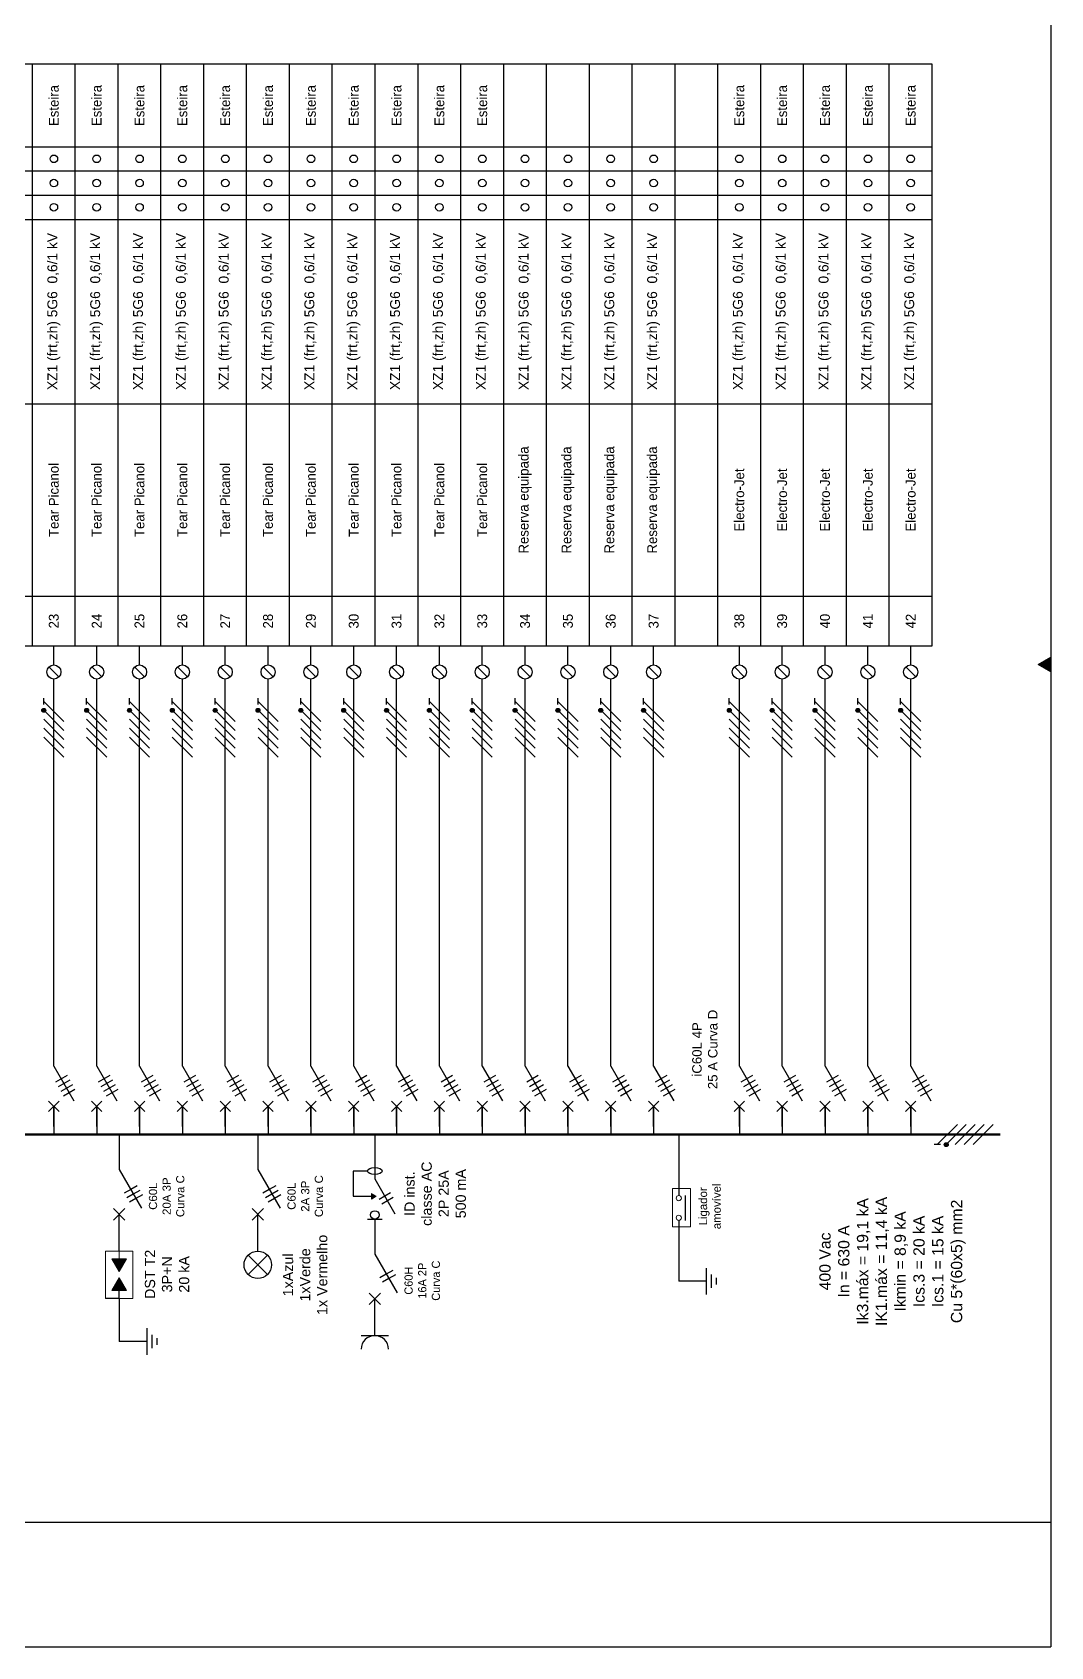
# Model space of a CAD drawing. Header units: millimetres. Extents: x -32 to 1412, y -324 to 2887.
# Drawn here: x 1076.3 to 1148.5, y 2660.7 to 2775.2 of the extents above; entities that cross this region are included whole.
import ezdxf

# ---------------------------------------------------------------- set-up
doc = ezdxf.new("R2010")
doc.units = ezdxf.units.MM
doc.header["$LTSCALE"] = 0.5
doc.linetypes.add('DASHDOT', pattern=[25.4, 12.7, -6.35, 0, -6.35])
doc.layers.get('0').update_dxf_attribs({"linetype": 'CONTINUOUS'})
for name, color, linetype in [('aparelhagem', 3, 'CONTINUOUS'), ('ESQUADRIA', 7, 'CONTINUOUS'), ('Iluminacao Seguranca', 3, 'CONTINUOUS'), ('LEGENDA', 1, 'CONTINUOUS'), ('TEXTO', 7, 'ByBlock')]:
    doc.layers.add(name, color=color, linetype=linetype)
doc.layers.add('barramentos', color=1, linetype='CONTINUOUS', lineweight=50)
doc.layers.add('ESQUEMA', color=3, linetype='CONTINUOUS', lineweight=0)

msp = doc.modelspace()

# ---------------------------------------------------------------- hatches: boundary and pattern name
msp.add_hatch(color=7).paths.add_polyline_path([(1147.623, 2730.367), (1148.511, 2730.88), (1148.511, 2729.854)])
at = {"layer": 'aparelhagem'}
h = msp.add_hatch(color=256, dxfattribs=at)
edge = h.paths.add_edge_path()
edge.add_arc((1077.094, 2727.121), 0.138, 90, 450)
h = msp.add_hatch(color=256, dxfattribs=at)
edge = h.paths.add_edge_path()
edge.add_arc((1080.133, 2727.121), 0.138, 90, 450)
h = msp.add_hatch(color=256, dxfattribs=at)
edge = h.paths.add_edge_path()
edge.add_arc((1083.171, 2727.121), 0.138, 90, 450)
h = msp.add_hatch(color=256, dxfattribs=at)
edge = h.paths.add_edge_path()
edge.add_arc((1086.21, 2727.121), 0.138, 90, 450)
h = msp.add_hatch(color=256, dxfattribs=at)
edge = h.paths.add_edge_path()
edge.add_arc((1089.249, 2727.121), 0.138, 90, 450)
h = msp.add_hatch(color=256, dxfattribs=at)
edge = h.paths.add_edge_path()
edge.add_arc((1092.288, 2727.121), 0.138, 90, 450)
h = msp.add_hatch(color=256, dxfattribs=at)
edge = h.paths.add_edge_path()
edge.add_arc((1095.326, 2727.121), 0.138, 90, 450)
h = msp.add_hatch(color=256, dxfattribs=at)
edge = h.paths.add_edge_path()
edge.add_arc((1098.365, 2727.121), 0.138, 90, 450)
h = msp.add_hatch(color=256, dxfattribs=at)
edge = h.paths.add_edge_path()
edge.add_arc((1101.404, 2727.121), 0.138, 90, 450)
h = msp.add_hatch(color=256, dxfattribs=at)
edge = h.paths.add_edge_path()
edge.add_arc((1104.442, 2727.121), 0.138, 90, 450)
h = msp.add_hatch(color=256, dxfattribs=at)
edge = h.paths.add_edge_path()
edge.add_arc((1107.481, 2727.121), 0.138, 90, 450)
h = msp.add_hatch(color=256, dxfattribs=at)
edge = h.paths.add_edge_path()
edge.add_arc((1110.52, 2727.121), 0.138, 90, 450)
h = msp.add_hatch(color=256, dxfattribs=at)
edge = h.paths.add_edge_path()
edge.add_arc((1113.559, 2727.121), 0.138, 90, 450)
h = msp.add_hatch(color=256, dxfattribs=at)
edge = h.paths.add_edge_path()
edge.add_arc((1116.597, 2727.121), 0.138, 90, 450)
h = msp.add_hatch(color=256, dxfattribs=at)
edge = h.paths.add_edge_path()
edge.add_arc((1119.636, 2727.121), 0.138, 90, 450)
h = msp.add_hatch(color=256, dxfattribs=at)
edge = h.paths.add_edge_path()
edge.add_arc((1125.713, 2727.121), 0.138, 90, 450)
h = msp.add_hatch(color=256, dxfattribs=at)
edge = h.paths.add_edge_path()
edge.add_arc((1128.752, 2727.121), 0.138, 90, 450)
h = msp.add_hatch(color=256, dxfattribs=at)
edge = h.paths.add_edge_path()
edge.add_arc((1131.791, 2727.121), 0.138, 90, 450)
h = msp.add_hatch(color=256, dxfattribs=at)
edge = h.paths.add_edge_path()
edge.add_arc((1134.829, 2727.121), 0.138, 90, 450)
h = msp.add_hatch(color=256, dxfattribs=at)
edge = h.paths.add_edge_path()
edge.add_arc((1137.868, 2727.121), 0.138, 90, 450)
h = msp.add_hatch(color=256, dxfattribs=at)
edge = h.paths.add_edge_path()
edge.add_arc((1141.101, 2696.324), 0.138, 90, 450)
at = {"layer": 'ESQUEMA'}
for points in [[(1100.327, 2692.457), (1100.679, 2692.661), (1100.327, 2692.864)], [(1082.442, 2687.327), (1081.925, 2688.223), (1082.96, 2688.223)], [(1082.442, 2686.868), (1081.925, 2685.972), (1082.96, 2685.972)]]:
    msp.add_hatch(color=256, dxfattribs=at).paths.add_polyline_path(points)

# ---------------------------------------------------------------- linework, layer by layer
at = {"color": 7}
msp.add_lwpolyline([(1147.623, 2730.367), (1148.511, 2730.88), (1148.511, 2729.854)], close=True, dxfattribs=at)
at = {"layer": 'aparelhagem'}
for p, q in [((1077.807, 2730.338), (1077.807, 2731.686)), ((1080.845, 2730.338), (1080.845, 2731.686)), ((1083.884, 2730.338), (1083.884, 2731.686)), ((1086.923, 2730.338), (1086.923, 2731.686)), ((1089.961, 2730.338), (1089.961, 2731.686)), ((1093, 2730.338), (1093, 2731.686)), ((1096.039, 2730.338), (1096.039, 2731.686)), ((1099.078, 2730.338), (1099.078, 2731.686)), ((1102.116, 2730.338), (1102.116, 2731.686)), ((1105.155, 2730.338), (1105.155, 2731.686)), ((1108.194, 2730.338), (1108.194, 2731.686)), ((1111.232, 2730.338), (1111.232, 2731.686)), ((1114.271, 2730.338), (1114.271, 2731.686)), ((1117.31, 2730.338), (1117.31, 2731.686)), ((1120.348, 2730.338), (1120.348, 2731.686)), ((1126.426, 2730.338), (1126.426, 2731.686)), ((1129.465, 2730.338), (1129.465, 2731.686)), ((1132.503, 2730.338), (1132.503, 2731.686)), ((1135.542, 2730.338), (1135.542, 2731.686)), ((1138.581, 2730.338), (1138.581, 2731.686)), ((1077.453, 2730.192), (1078.16, 2729.484)), ((1077.807, 2701.893), (1077.807, 2729.338)), ((1080.492, 2730.192), (1081.199, 2729.484)), ((1080.845, 2701.893), (1080.845, 2729.338)), ((1083.53, 2730.192), (1084.238, 2729.484)), ((1083.884, 2701.893), (1083.884, 2729.338)), ((1086.569, 2730.192), (1087.276, 2729.484)), ((1086.923, 2701.893), (1086.923, 2729.338)), ((1089.608, 2730.192), (1090.315, 2729.484)), ((1089.961, 2701.893), (1089.961, 2729.338)), ((1092.646, 2730.192), (1093.354, 2729.484)), ((1093, 2701.893), (1093, 2729.338)), ((1095.685, 2730.192), (1096.393, 2729.484)), ((1096.039, 2701.893), (1096.039, 2729.338)), ((1098.724, 2730.192), (1099.431, 2729.484)), ((1099.078, 2701.893), (1099.078, 2729.338)), ((1101.762, 2730.192), (1102.47, 2729.484)), ((1102.116, 2701.893), (1102.116, 2729.338)), ((1104.801, 2730.192), (1105.509, 2729.484)), ((1105.155, 2701.893), (1105.155, 2729.338)), ((1107.84, 2730.192), (1108.547, 2729.484)), ((1108.194, 2701.893), (1108.194, 2729.338)), ((1110.879, 2730.192), (1111.586, 2729.484)), ((1111.232, 2701.893), (1111.232, 2729.338)), ((1113.917, 2730.192), (1114.625, 2729.484)), ((1114.271, 2701.893), (1114.271, 2729.338)), ((1116.956, 2730.192), (1117.664, 2729.484)), ((1117.31, 2701.893), (1117.31, 2729.338)), ((1119.995, 2730.192), (1120.702, 2729.484)), ((1120.348, 2701.893), (1120.348, 2729.338)), ((1126.072, 2730.192), (1126.78, 2729.484)), ((1126.426, 2701.893), (1126.426, 2729.338)), ((1129.111, 2730.192), (1129.818, 2729.484)), ((1129.465, 2701.893), (1129.465, 2729.338)), ((1132.15, 2730.192), (1132.857, 2729.484)), ((1132.503, 2701.893), (1132.503, 2729.338)), ((1135.188, 2730.192), (1135.896, 2729.484)), ((1135.542, 2701.893), (1135.542, 2729.338)), ((1138.227, 2730.192), (1138.935, 2729.484)), ((1138.581, 2701.893), (1138.581, 2729.338)), ((1077.094, 2727.755), (1078.519, 2726.33)), ((1077.094, 2727.121), (1078.519, 2725.696)), ((1080.133, 2727.755), (1081.558, 2726.33)), ((1080.133, 2727.121), (1081.558, 2725.696)), ((1083.171, 2727.755), (1084.597, 2726.33)), ((1083.171, 2727.121), (1084.597, 2725.696)), ((1086.21, 2727.755), (1087.635, 2726.33)), ((1086.21, 2727.121), (1087.635, 2725.696)), ((1089.249, 2727.755), (1090.674, 2726.33)), ((1089.249, 2727.121), (1090.674, 2725.696)), ((1092.288, 2727.755), (1093.713, 2726.33)), ((1092.288, 2727.121), (1093.713, 2725.696)), ((1095.326, 2727.755), (1096.751, 2726.33)), ((1095.326, 2727.121), (1096.751, 2725.696)), ((1098.365, 2727.755), (1099.79, 2726.33)), ((1098.365, 2727.121), (1099.79, 2725.696)), ((1101.404, 2727.755), (1102.829, 2726.33)), ((1101.404, 2727.121), (1102.829, 2725.696)), ((1104.442, 2727.755), (1105.868, 2726.33)), ((1104.442, 2727.121), (1105.868, 2725.696)), ((1107.481, 2727.755), (1108.906, 2726.33)), ((1107.481, 2727.121), (1108.906, 2725.696)), ((1110.52, 2727.755), (1111.945, 2726.33)), ((1110.52, 2727.121), (1111.945, 2725.696)), ((1113.559, 2727.755), (1114.984, 2726.33)), ((1113.559, 2727.121), (1114.984, 2725.696)), ((1116.597, 2727.755), (1118.022, 2726.33)), ((1116.597, 2727.121), (1118.022, 2725.696)), ((1119.636, 2727.755), (1121.061, 2726.33)), ((1119.636, 2727.121), (1121.061, 2725.696)), ((1125.713, 2727.755), (1127.138, 2726.33)), ((1125.713, 2727.121), (1127.138, 2725.696)), ((1128.752, 2727.755), (1130.177, 2726.33)), ((1128.752, 2727.121), (1130.177, 2725.696)), ((1131.791, 2727.755), (1133.216, 2726.33)), ((1131.791, 2727.121), (1133.216, 2725.696)), ((1134.829, 2727.755), (1136.255, 2726.33)), ((1134.829, 2727.121), (1136.255, 2725.696)), ((1137.868, 2727.755), (1139.293, 2726.33)), ((1137.868, 2727.121), (1139.293, 2725.696)), ((1077.094, 2726.487), (1078.519, 2725.062)), ((1077.094, 2725.854), (1078.519, 2724.429)), ((1080.133, 2726.487), (1081.558, 2725.062)), ((1080.133, 2725.854), (1081.558, 2724.429)), ((1083.171, 2726.487), (1084.597, 2725.062)), ((1083.171, 2725.854), (1084.597, 2724.429)), ((1086.21, 2726.487), (1087.635, 2725.062)), ((1086.21, 2725.854), (1087.635, 2724.429)), ((1089.249, 2726.487), (1090.674, 2725.062)), ((1089.249, 2725.854), (1090.674, 2724.429)), ((1092.288, 2726.487), (1093.713, 2725.062)), ((1092.288, 2725.854), (1093.713, 2724.429)), ((1095.326, 2726.487), (1096.751, 2725.062)), ((1095.326, 2725.854), (1096.751, 2724.429)), ((1098.365, 2726.487), (1099.79, 2725.062)), ((1098.365, 2725.854), (1099.79, 2724.429)), ((1101.404, 2726.487), (1102.829, 2725.062)), ((1101.404, 2725.854), (1102.829, 2724.429)), ((1104.442, 2726.487), (1105.868, 2725.062)), ((1104.442, 2725.854), (1105.868, 2724.429)), ((1107.481, 2726.487), (1108.906, 2725.062)), ((1107.481, 2725.854), (1108.906, 2724.429)), ((1110.52, 2726.487), (1111.945, 2725.062)), ((1110.52, 2725.854), (1111.945, 2724.429)), ((1113.559, 2726.487), (1114.984, 2725.062)), ((1113.559, 2725.854), (1114.984, 2724.429)), ((1116.597, 2726.487), (1118.022, 2725.062)), ((1116.597, 2725.854), (1118.022, 2724.429)), ((1119.636, 2726.487), (1121.061, 2725.062)), ((1119.636, 2725.854), (1121.061, 2724.429)), ((1125.713, 2726.487), (1127.138, 2725.062)), ((1125.713, 2725.854), (1127.138, 2724.429)), ((1128.752, 2726.487), (1130.177, 2725.062)), ((1128.752, 2725.854), (1130.177, 2724.429)), ((1131.791, 2726.487), (1133.216, 2725.062)), ((1131.791, 2725.854), (1133.216, 2724.429)), ((1134.829, 2726.487), (1136.255, 2725.062)), ((1134.829, 2725.854), (1136.255, 2724.429)), ((1137.868, 2726.487), (1139.293, 2725.062)), ((1137.868, 2725.854), (1139.293, 2724.429)), ((1077.094, 2725.22), (1078.519, 2723.795)), ((1080.133, 2725.22), (1081.558, 2723.795)), ((1083.171, 2725.22), (1084.597, 2723.795)), ((1086.21, 2725.22), (1087.635, 2723.795)), ((1089.249, 2725.22), (1090.674, 2723.795)), ((1092.288, 2725.22), (1093.713, 2723.795)), ((1095.326, 2725.22), (1096.751, 2723.795)), ((1098.365, 2725.22), (1099.79, 2723.795)), ((1101.404, 2725.22), (1102.829, 2723.795)), ((1104.442, 2725.22), (1105.868, 2723.795)), ((1107.481, 2725.22), (1108.906, 2723.795)), ((1110.52, 2725.22), (1111.945, 2723.795)), ((1113.559, 2725.22), (1114.984, 2723.795)), ((1116.597, 2725.22), (1118.022, 2723.795)), ((1119.636, 2725.22), (1121.061, 2723.795)), ((1125.713, 2725.22), (1127.138, 2723.795)), ((1128.752, 2725.22), (1130.177, 2723.795)), ((1131.791, 2725.22), (1133.216, 2723.795)), ((1134.829, 2725.22), (1136.255, 2723.795)), ((1137.868, 2725.22), (1139.293, 2723.795)), ((1077.807, 2701.893), (1079.232, 2699.424)), ((1077.807, 2701.893), (1079.232, 2699.424)), ((1080.845, 2701.893), (1082.27, 2699.424)), ((1080.845, 2701.893), (1082.27, 2699.424)), ((1083.884, 2701.893), (1085.309, 2699.424)), ((1083.884, 2701.893), (1085.309, 2699.424)), ((1086.923, 2701.893), (1088.348, 2699.424)), ((1086.923, 2701.893), (1088.348, 2699.424)), ((1089.961, 2701.893), (1091.386, 2699.424)), ((1089.961, 2701.893), (1091.386, 2699.424)), ((1093, 2701.893), (1094.425, 2699.424)), ((1093, 2701.893), (1094.425, 2699.424)), ((1096.039, 2701.893), (1097.464, 2699.424)), ((1096.039, 2701.893), (1097.464, 2699.424)), ((1099.078, 2701.893), (1100.503, 2699.424)), ((1099.078, 2701.893), (1100.503, 2699.424)), ((1102.116, 2701.893), (1103.541, 2699.424)), ((1102.116, 2701.893), (1103.541, 2699.424)), ((1105.155, 2701.893), (1106.58, 2699.424)), ((1105.155, 2701.893), (1106.58, 2699.424)), ((1108.194, 2701.893), (1109.619, 2699.424)), ((1108.194, 2701.893), (1109.619, 2699.424)), ((1111.232, 2701.893), (1112.657, 2699.424)), ((1111.232, 2701.893), (1112.657, 2699.424)), ((1114.271, 2701.893), (1115.696, 2699.424)), ((1114.271, 2701.893), (1115.696, 2699.424)), ((1117.31, 2701.893), (1118.735, 2699.424)), ((1117.31, 2701.893), (1118.735, 2699.424)), ((1120.348, 2701.893), (1121.774, 2699.424)), ((1120.348, 2701.893), (1121.774, 2699.424)), ((1126.426, 2701.893), (1127.851, 2699.424)), ((1126.426, 2701.893), (1127.851, 2699.424)), ((1129.465, 2701.893), (1130.89, 2699.424)), ((1129.465, 2701.893), (1130.89, 2699.424)), ((1132.503, 2701.893), (1133.928, 2699.424)), ((1132.503, 2701.893), (1133.928, 2699.424)), ((1135.542, 2701.893), (1136.967, 2699.424)), ((1135.542, 2701.893), (1136.967, 2699.424)), ((1138.581, 2701.893), (1140.006, 2699.424)), ((1138.581, 2701.893), (1140.006, 2699.424)), ((1078.743, 2701.222), (1077.92, 2700.746)), ((1078.931, 2700.896), (1078.107, 2700.421)), ((1079.119, 2700.571), (1078.295, 2700.095)), ((1079.119, 2700.571), (1078.295, 2700.095)), ((1081.782, 2701.222), (1080.958, 2700.746)), ((1081.969, 2700.896), (1081.146, 2700.421)), ((1082.157, 2700.571), (1081.334, 2700.095)), ((1082.157, 2700.571), (1081.334, 2700.095)), ((1084.82, 2701.222), (1083.997, 2700.746)), ((1085.008, 2700.896), (1084.185, 2700.421)), ((1085.196, 2700.571), (1084.373, 2700.095)), ((1085.196, 2700.571), (1084.373, 2700.095)), ((1087.859, 2701.222), (1087.036, 2700.746)), ((1088.047, 2700.896), (1087.224, 2700.421)), ((1088.235, 2700.571), (1087.411, 2700.095)), ((1088.235, 2700.571), (1087.411, 2700.095)), ((1090.898, 2701.222), (1090.074, 2700.746)), ((1091.086, 2700.896), (1090.262, 2700.421)), ((1091.273, 2700.571), (1090.45, 2700.095)), ((1091.273, 2700.571), (1090.45, 2700.095)), ((1093.936, 2701.222), (1093.113, 2700.746)), ((1094.124, 2700.896), (1093.301, 2700.421)), ((1094.312, 2700.571), (1093.489, 2700.095)), ((1094.312, 2700.571), (1093.489, 2700.095)), ((1096.975, 2701.222), (1096.152, 2700.746)), ((1097.163, 2700.896), (1096.34, 2700.421)), ((1097.351, 2700.571), (1096.528, 2700.095)), ((1097.351, 2700.571), (1096.528, 2700.095)), ((1100.014, 2701.222), (1099.191, 2700.746)), ((1100.202, 2700.896), (1099.378, 2700.421)), ((1100.39, 2700.571), (1099.566, 2700.095)), ((1100.39, 2700.571), (1099.566, 2700.095)), ((1103.053, 2701.222), (1102.229, 2700.746)), ((1103.24, 2700.896), (1102.417, 2700.421)), ((1103.428, 2700.571), (1102.605, 2700.095)), ((1103.428, 2700.571), (1102.605, 2700.095)), ((1106.091, 2701.222), (1105.268, 2700.746)), ((1106.279, 2700.896), (1105.456, 2700.421)), ((1106.467, 2700.571), (1105.644, 2700.095)), ((1106.467, 2700.571), (1105.644, 2700.095)), ((1109.13, 2701.222), (1108.307, 2700.746)), ((1109.318, 2700.896), (1108.494, 2700.421)), ((1109.506, 2700.571), (1108.682, 2700.095)), ((1109.506, 2700.571), (1108.682, 2700.095)), ((1112.169, 2701.222), (1111.345, 2700.746)), ((1112.357, 2700.896), (1111.533, 2700.421)), ((1112.544, 2700.571), (1111.721, 2700.095)), ((1112.544, 2700.571), (1111.721, 2700.095)), ((1115.207, 2701.222), (1114.384, 2700.746)), ((1115.395, 2700.896), (1114.572, 2700.421)), ((1115.583, 2700.571), (1114.76, 2700.095)), ((1115.583, 2700.571), (1114.76, 2700.095)), ((1118.246, 2701.222), (1117.423, 2700.746)), ((1118.434, 2700.896), (1117.611, 2700.421)), ((1118.622, 2700.571), (1117.798, 2700.095)), ((1118.622, 2700.571), (1117.798, 2700.095)), ((1121.285, 2701.222), (1120.461, 2700.746)), ((1121.473, 2700.896), (1120.649, 2700.421)), ((1121.661, 2700.571), (1120.837, 2700.095)), ((1121.661, 2700.571), (1120.837, 2700.095)), ((1127.362, 2701.222), (1126.539, 2700.746)), ((1127.55, 2700.896), (1126.727, 2700.421)), ((1127.738, 2700.571), (1126.915, 2700.095)), ((1127.738, 2700.571), (1126.915, 2700.095)), ((1130.401, 2701.222), (1129.578, 2700.746)), ((1130.589, 2700.896), (1129.765, 2700.421)), ((1130.777, 2700.571), (1129.953, 2700.095)), ((1130.777, 2700.571), (1129.953, 2700.095)), ((1133.44, 2701.222), (1132.616, 2700.746)), ((1133.628, 2700.896), (1132.804, 2700.421)), ((1133.815, 2700.571), (1132.992, 2700.095)), ((1133.815, 2700.571), (1132.992, 2700.095)), ((1136.478, 2701.222), (1135.655, 2700.746)), ((1136.666, 2700.896), (1135.843, 2700.421)), ((1136.854, 2700.571), (1136.031, 2700.095)), ((1136.854, 2700.571), (1136.031, 2700.095)), ((1139.517, 2701.222), (1138.694, 2700.746)), ((1139.705, 2700.896), (1138.882, 2700.421)), ((1139.893, 2700.571), (1139.069, 2700.095)), ((1139.893, 2700.571), (1139.069, 2700.095)), ((1077.439, 2698.675), (1078.174, 2699.41)), ((1077.439, 2699.41), (1078.174, 2698.675)), ((1077.439, 2699.41), (1078.174, 2698.675)), ((1077.439, 2698.675), (1078.174, 2699.41)), ((1079.306, 2700.245), (1078.483, 2699.77)), ((1080.478, 2698.675), (1081.213, 2699.41)), ((1080.478, 2699.41), (1081.213, 2698.675)), ((1080.478, 2699.41), (1081.213, 2698.675)), ((1080.478, 2698.675), (1081.213, 2699.41)), ((1082.345, 2700.245), (1081.522, 2699.77)), ((1083.517, 2698.675), (1084.251, 2699.41)), ((1083.517, 2699.41), (1084.251, 2698.675)), ((1083.517, 2699.41), (1084.251, 2698.675)), ((1083.517, 2698.675), (1084.251, 2699.41)), ((1085.384, 2700.245), (1084.561, 2699.77)), ((1086.555, 2698.675), (1087.29, 2699.41)), ((1086.555, 2699.41), (1087.29, 2698.675)), ((1086.555, 2699.41), (1087.29, 2698.675)), ((1086.555, 2698.675), (1087.29, 2699.41)), ((1088.423, 2700.245), (1087.599, 2699.77)), ((1089.594, 2698.675), (1090.329, 2699.41)), ((1089.594, 2699.41), (1090.329, 2698.675)), ((1089.594, 2699.41), (1090.329, 2698.675)), ((1089.594, 2698.675), (1090.329, 2699.41)), ((1091.461, 2700.245), (1090.638, 2699.77)), ((1092.633, 2698.675), (1093.367, 2699.41)), ((1092.633, 2699.41), (1093.367, 2698.675)), ((1092.633, 2699.41), (1093.367, 2698.675)), ((1092.633, 2698.675), (1093.367, 2699.41)), ((1094.5, 2700.245), (1093.677, 2699.77)), ((1095.671, 2698.675), (1096.406, 2699.41)), ((1095.671, 2699.41), (1096.406, 2698.675)), ((1095.671, 2699.41), (1096.406, 2698.675)), ((1095.671, 2698.675), (1096.406, 2699.41)), ((1097.539, 2700.245), (1096.715, 2699.77)), ((1098.71, 2698.675), (1099.445, 2699.41)), ((1098.71, 2699.41), (1099.445, 2698.675)), ((1098.71, 2699.41), (1099.445, 2698.675)), ((1098.71, 2698.675), (1099.445, 2699.41)), ((1100.577, 2700.245), (1099.754, 2699.77)), ((1101.749, 2698.675), (1102.484, 2699.41)), ((1101.749, 2699.41), (1102.484, 2698.675)), ((1101.749, 2699.41), (1102.484, 2698.675)), ((1101.749, 2698.675), (1102.484, 2699.41)), ((1103.616, 2700.245), (1102.793, 2699.77)), ((1104.788, 2698.675), (1105.522, 2699.41)), ((1104.788, 2699.41), (1105.522, 2698.675)), ((1104.788, 2699.41), (1105.522, 2698.675)), ((1104.788, 2698.675), (1105.522, 2699.41)), ((1106.655, 2700.245), (1105.831, 2699.77)), ((1107.826, 2698.675), (1108.561, 2699.41)), ((1107.826, 2699.41), (1108.561, 2698.675)), ((1107.826, 2699.41), (1108.561, 2698.675)), ((1107.826, 2698.675), (1108.561, 2699.41)), ((1109.694, 2700.245), (1108.87, 2699.77)), ((1110.865, 2698.675), (1111.6, 2699.41)), ((1110.865, 2699.41), (1111.6, 2698.675)), ((1110.865, 2699.41), (1111.6, 2698.675)), ((1110.865, 2698.675), (1111.6, 2699.41)), ((1112.732, 2700.245), (1111.909, 2699.77)), ((1113.904, 2698.675), (1114.638, 2699.41)), ((1113.904, 2699.41), (1114.638, 2698.675)), ((1113.904, 2699.41), (1114.638, 2698.675)), ((1113.904, 2698.675), (1114.638, 2699.41)), ((1115.771, 2700.245), (1114.948, 2699.77)), ((1116.942, 2698.675), (1117.677, 2699.41)), ((1116.942, 2699.41), (1117.677, 2698.675)), ((1116.942, 2699.41), (1117.677, 2698.675)), ((1116.942, 2698.675), (1117.677, 2699.41)), ((1118.81, 2700.245), (1117.986, 2699.77)), ((1119.981, 2698.675), (1120.716, 2699.41)), ((1119.981, 2699.41), (1120.716, 2698.675)), ((1119.981, 2699.41), (1120.716, 2698.675)), ((1119.981, 2698.675), (1120.716, 2699.41)), ((1121.848, 2700.245), (1121.025, 2699.77)), ((1126.059, 2698.675), (1126.793, 2699.41)), ((1126.059, 2699.41), (1126.793, 2698.675)), ((1126.059, 2699.41), (1126.793, 2698.675)), ((1126.059, 2698.675), (1126.793, 2699.41)), ((1127.926, 2700.245), (1127.102, 2699.77)), ((1129.097, 2698.675), (1129.832, 2699.41)), ((1129.097, 2699.41), (1129.832, 2698.675)), ((1129.097, 2699.41), (1129.832, 2698.675)), ((1129.097, 2698.675), (1129.832, 2699.41)), ((1130.964, 2700.245), (1130.141, 2699.77)), ((1132.136, 2698.675), (1132.871, 2699.41)), ((1132.136, 2699.41), (1132.871, 2698.675)), ((1132.136, 2699.41), (1132.871, 2698.675)), ((1132.136, 2698.675), (1132.871, 2699.41)), ((1134.003, 2700.245), (1133.18, 2699.77)), ((1135.175, 2698.675), (1135.909, 2699.41)), ((1135.175, 2699.41), (1135.909, 2698.675)), ((1135.175, 2699.41), (1135.909, 2698.675)), ((1135.175, 2698.675), (1135.909, 2699.41)), ((1137.042, 2700.245), (1136.219, 2699.77)), ((1138.213, 2698.675), (1138.948, 2699.41)), ((1138.213, 2699.41), (1138.948, 2698.675)), ((1138.213, 2699.41), (1138.948, 2698.675)), ((1138.213, 2698.675), (1138.948, 2699.41)), ((1140.081, 2700.245), (1139.257, 2699.77)), ((1077.807, 2697.606), (1077.807, 2699.043)), ((1077.807, 2699.043), (1077.807, 2697.036)), ((1077.807, 2697.606), (1077.807, 2699.043)), ((1080.845, 2697.606), (1080.845, 2699.043)), ((1080.845, 2699.043), (1080.845, 2697.036)), ((1080.845, 2697.606), (1080.845, 2699.043)), ((1083.884, 2697.606), (1083.884, 2699.043)), ((1083.884, 2699.043), (1083.884, 2697.036)), ((1083.884, 2697.606), (1083.884, 2699.043)), ((1086.923, 2697.606), (1086.923, 2699.043)), ((1086.923, 2699.043), (1086.923, 2697.036)), ((1086.923, 2697.606), (1086.923, 2699.043)), ((1089.961, 2697.606), (1089.961, 2699.043)), ((1089.961, 2699.043), (1089.961, 2697.036)), ((1089.961, 2697.606), (1089.961, 2699.043)), ((1093, 2697.606), (1093, 2699.043)), ((1093, 2699.043), (1093, 2697.036)), ((1093, 2697.606), (1093, 2699.043)), ((1096.039, 2697.606), (1096.039, 2699.043)), ((1096.039, 2699.043), (1096.039, 2697.036)), ((1096.039, 2697.606), (1096.039, 2699.043)), ((1099.078, 2697.606), (1099.078, 2699.043)), ((1099.078, 2699.043), (1099.078, 2697.036)), ((1099.078, 2697.606), (1099.078, 2699.043)), ((1102.116, 2697.606), (1102.116, 2699.043)), ((1102.116, 2699.043), (1102.116, 2697.036)), ((1102.116, 2697.606), (1102.116, 2699.043)), ((1105.155, 2697.606), (1105.155, 2699.043)), ((1105.155, 2699.043), (1105.155, 2697.036)), ((1105.155, 2697.606), (1105.155, 2699.043)), ((1108.194, 2697.606), (1108.194, 2699.043)), ((1108.194, 2699.043), (1108.194, 2697.036)), ((1108.194, 2697.606), (1108.194, 2699.043)), ((1111.232, 2697.606), (1111.232, 2699.043)), ((1111.232, 2699.043), (1111.232, 2697.036)), ((1111.232, 2697.606), (1111.232, 2699.043)), ((1114.271, 2697.606), (1114.271, 2699.043)), ((1114.271, 2699.043), (1114.271, 2697.036)), ((1114.271, 2697.606), (1114.271, 2699.043)), ((1117.31, 2697.606), (1117.31, 2699.043)), ((1117.31, 2699.043), (1117.31, 2697.036)), ((1117.31, 2697.606), (1117.31, 2699.043)), ((1120.348, 2697.606), (1120.348, 2699.043)), ((1120.348, 2699.043), (1120.348, 2697.036)), ((1120.348, 2697.606), (1120.348, 2699.043)), ((1126.426, 2697.606), (1126.426, 2699.043)), ((1126.426, 2699.043), (1126.426, 2697.036)), ((1126.426, 2697.606), (1126.426, 2699.043)), ((1129.465, 2697.606), (1129.465, 2699.043)), ((1129.465, 2699.043), (1129.465, 2697.036)), ((1129.465, 2697.606), (1129.465, 2699.043)), ((1132.503, 2697.606), (1132.503, 2699.043)), ((1132.503, 2699.043), (1132.503, 2697.036)), ((1132.503, 2697.606), (1132.503, 2699.043)), ((1135.542, 2697.606), (1135.542, 2699.043)), ((1135.542, 2699.043), (1135.542, 2697.036)), ((1135.542, 2697.606), (1135.542, 2699.043)), ((1138.581, 2697.606), (1138.581, 2699.043)), ((1138.581, 2699.043), (1138.581, 2697.036)), ((1138.581, 2697.606), (1138.581, 2699.043)), ((1082.442, 2697.036), (1082.442, 2694.551)), ((1082.442, 2697.036), (1082.442, 2694.551)), ((1092.271, 2697.036), (1092.271, 2694.551)), ((1092.271, 2697.036), (1092.271, 2694.551)), ((1100.571, 2697.036), (1100.571, 2693.895)), ((1122.133, 2697.036), (1122.133, 2692.716)), ((1140.467, 2696.324), (1141.892, 2697.749)), ((1141.101, 2696.324), (1142.526, 2697.749)), ((1141.735, 2696.324), (1143.16, 2697.749)), ((1142.368, 2696.324), (1143.794, 2697.749)), ((1143.002, 2696.324), (1144.427, 2697.749)), ((1140.701, 2696.324), (1140.233, 2696.324)), ((1082.442, 2694.551), (1084.026, 2691.808)), ((1082.442, 2694.551), (1084.026, 2691.808)), ((1092.271, 2694.551), (1093.854, 2691.808)), ((1092.271, 2694.551), (1093.854, 2691.808)), ((1099.037, 2694.454), (1099.037, 2692.661)), ((1100.058, 2694.454), (1099.037, 2694.454)), ((1100.571, 2693.895), (1101.996, 2691.427)), ((1083.258, 2693.139), (1082.8, 2692.875)), ((1083.443, 2692.818), (1082.985, 2692.554)), ((1083.443, 2692.818), (1082.985, 2692.554)), ((1083.628, 2692.497), (1083.171, 2692.233)), ((1083.715, 2693.403), (1083.258, 2693.139)), ((1083.9, 2693.082), (1083.443, 2692.818)), ((1083.9, 2693.082), (1083.443, 2692.818)), ((1084.085, 2692.761), (1083.628, 2692.497)), ((1093.086, 2693.139), (1092.629, 2692.875)), ((1093.271, 2692.818), (1092.814, 2692.554)), ((1093.271, 2692.818), (1092.814, 2692.554)), ((1093.456, 2692.497), (1092.999, 2692.233)), ((1093.543, 2693.403), (1093.086, 2693.139)), ((1093.729, 2693.082), (1093.271, 2692.818)), ((1093.729, 2693.082), (1093.271, 2692.818)), ((1093.914, 2692.761), (1093.456, 2692.497)), ((1099.037, 2692.661), (1100.444, 2692.661)), ((1101.696, 2692.898), (1100.872, 2692.423)), ((1101.883, 2692.573), (1101.06, 2692.098)), ((1122.579, 2692.716), (1122.579, 2690.954)), ((1082.034, 2690.976), (1082.851, 2691.792)), ((1082.034, 2691.792), (1082.851, 2690.976)), ((1082.034, 2691.792), (1082.851, 2690.976)), ((1082.034, 2690.976), (1082.851, 2691.792)), ((1082.442, 2688.776), (1082.442, 2691.384)), ((1091.863, 2690.976), (1092.679, 2691.792)), ((1091.863, 2691.792), (1092.679, 2690.976)), ((1091.863, 2691.792), (1092.679, 2690.976)), ((1091.863, 2690.976), (1092.679, 2691.792)), ((1092.271, 2688.776), (1092.271, 2691.384)), ((1100.052, 2691.045), (1101.091, 2691.045)), ((1100.571, 2691.045), (1100.571, 2688.559)), ((1100.571, 2691.045), (1100.571, 2689.609)), ((1122.133, 2690.954), (1122.133, 2686.634)), ((1092.96, 2688.49), (1091.582, 2687.112)), ((1091.582, 2688.49), (1092.96, 2687.112)), ((1100.571, 2688.559), (1102.155, 2685.817)), ((1100.571, 2688.559), (1102.155, 2685.817)), ((1101.387, 2687.147), (1100.929, 2686.883)), ((1101.572, 2686.827), (1101.114, 2686.562)), ((1101.572, 2686.827), (1101.114, 2686.562)), ((1101.844, 2687.411), (1101.387, 2687.147)), ((1102.029, 2687.091), (1101.572, 2686.827)), ((1102.029, 2687.091), (1101.572, 2686.827)), ((1124.106, 2686.634), (1124.106, 2687.575)), ((1124.461, 2686.634), (1124.461, 2687.104)), ((1124.816, 2686.634), (1124.816, 2686.869)), ((1082.442, 2685.419), (1082.442, 2685.972)), ((1100.163, 2684.984), (1100.98, 2685.801)), ((1100.163, 2685.801), (1100.98, 2684.984)), ((1100.163, 2685.801), (1100.98, 2684.984)), ((1100.163, 2684.984), (1100.98, 2685.801)), ((1124.106, 2686.634), (1122.133, 2686.634)), ((1124.106, 2685.693), (1124.106, 2686.634)), ((1124.461, 2686.164), (1124.461, 2686.634)), ((1124.816, 2686.399), (1124.816, 2686.634)), ((1082.442, 2685.419), (1081.476, 2685.419)), ((1082.442, 2685.419), (1082.442, 2682.365)), ((1100.571, 2682.784), (1100.571, 2685.393)), ((1084.415, 2682.365), (1084.415, 2683.306)), ((1084.415, 2682.365), (1082.442, 2682.365)), ((1084.415, 2681.425), (1084.415, 2682.365)), ((1084.77, 2682.365), (1084.77, 2682.836)), ((1084.77, 2681.895), (1084.77, 2682.365)), ((1085.125, 2682.365), (1085.125, 2682.601)), ((1085.125, 2682.13), (1085.125, 2682.365))]:
    msp.add_line(p, q, dxfattribs=at)
for centre, radius in [((1077.807, 2729.838), 0.5), ((1080.845, 2729.838), 0.5), ((1083.884, 2729.838), 0.5), ((1086.923, 2729.838), 0.5), ((1089.961, 2729.838), 0.5), ((1093, 2729.838), 0.5), ((1096.039, 2729.838), 0.5), ((1099.078, 2729.838), 0.5), ((1102.116, 2729.838), 0.5), ((1105.155, 2729.838), 0.5), ((1108.194, 2729.838), 0.5), ((1111.232, 2729.838), 0.5), ((1114.271, 2729.838), 0.5), ((1117.31, 2729.838), 0.5), ((1120.348, 2729.838), 0.5), ((1126.426, 2729.838), 0.5), ((1129.465, 2729.838), 0.5), ((1132.503, 2729.838), 0.5), ((1135.542, 2729.838), 0.5), ((1138.581, 2729.838), 0.5), ((1077.094, 2727.121), 0.138), ((1077.094, 2727.121), 0.138), ((1080.133, 2727.121), 0.138), ((1080.133, 2727.121), 0.138), ((1083.171, 2727.121), 0.138), ((1083.171, 2727.121), 0.138), ((1086.21, 2727.121), 0.138), ((1086.21, 2727.121), 0.138), ((1089.249, 2727.121), 0.138), ((1089.249, 2727.121), 0.138), ((1092.288, 2727.121), 0.138), ((1092.288, 2727.121), 0.138), ((1095.326, 2727.121), 0.138), ((1095.326, 2727.121), 0.138), ((1098.365, 2727.121), 0.138), ((1098.365, 2727.121), 0.138), ((1101.404, 2727.121), 0.138), ((1101.404, 2727.121), 0.138), ((1104.442, 2727.121), 0.138), ((1104.442, 2727.121), 0.138), ((1107.481, 2727.121), 0.138), ((1107.481, 2727.121), 0.138), ((1110.52, 2727.121), 0.138), ((1110.52, 2727.121), 0.138), ((1113.559, 2727.121), 0.138), ((1113.559, 2727.121), 0.138), ((1116.597, 2727.121), 0.138), ((1116.597, 2727.121), 0.138), ((1119.636, 2727.121), 0.138), ((1119.636, 2727.121), 0.138), ((1125.713, 2727.121), 0.138), ((1125.713, 2727.121), 0.138), ((1128.752, 2727.121), 0.138), ((1128.752, 2727.121), 0.138), ((1131.791, 2727.121), 0.138), ((1131.791, 2727.121), 0.138), ((1134.829, 2727.121), 0.138), ((1134.829, 2727.121), 0.138), ((1137.868, 2727.121), 0.138), ((1137.868, 2727.121), 0.138), ((1141.101, 2696.324), 0.138), ((1141.101, 2696.324), 0.138), ((1100.571, 2691.342), 0.298), ((1092.271, 2687.801), 0.974)]:
    msp.add_circle(centre, radius, dxfattribs=at)
msp.add_arc((1100.571, 2681.81), 0.974, 0, 180, dxfattribs=at)
msp.add_ellipse((1100.571, 2694.454), major_axis=(0.513, 0), ratio=0.4905998, dxfattribs=at)
at = {"layer": 'barramentos'}
msp.add_line((1144.914, 2697.036), (999.986, 2697.036), dxfattribs=at)
at = {"layer": 'ESQUADRIA'}
for p, q in [((1148.511, 2886.77), (1148.511, 2660.723)), ((988.844, 2669.565), (1148.511, 2669.565)), ((988.844, 2660.723), (1148.511, 2660.723))]:
    msp.add_line(p, q, dxfattribs=at)
at = {"layer": 'ESQUEMA', "color": 3}
for p, q in [((1122.961, 2693.205), (1121.677, 2693.205)), ((1121.677, 2693.205), (1121.677, 2690.502)), ((1122.961, 2690.502), (1122.961, 2693.205)), ((1121.677, 2690.502), (1122.961, 2690.502))]:
    msp.add_line(p, q, dxfattribs=at)
at = {"layer": 'ESQUEMA'}
for p, q in [((1081.476, 2685.419), (1081.476, 2688.776)), ((1082.442, 2688.776), (1081.476, 2688.776)), ((1083.409, 2688.776), (1082.442, 2688.776)), ((1082.442, 2688.223), (1082.442, 2688.776)), ((1083.409, 2685.419), (1083.409, 2688.776)), ((1083.409, 2685.419), (1082.442, 2685.419))]:
    msp.add_line(p, q, dxfattribs=at)
for points in [[(1100.327, 2692.457), (1100.679, 2692.661), (1100.327, 2692.864)], [(1082.442, 2687.327), (1081.925, 2688.223), (1082.96, 2688.223)], [(1082.442, 2686.868), (1081.925, 2685.972), (1082.96, 2685.972)]]:
    msp.add_lwpolyline(points, close=True, dxfattribs=at)
at = {"layer": 'ESQUEMA', "color": 3}
for centre in [(1122.133, 2692.532), (1122.133, 2691.138)]:
    msp.add_circle(centre, 0.184, dxfattribs=at)
at = {"layer": 'Iluminacao Seguranca', "linetype": 'DASHDOT'}
for p, q in [((1077.094, 2727.536), (1077.094, 2727.974)), ((1080.133, 2727.536), (1080.133, 2727.974)), ((1083.171, 2727.536), (1083.171, 2727.974)), ((1086.21, 2727.536), (1086.21, 2727.974)), ((1089.249, 2727.536), (1089.249, 2727.974)), ((1092.288, 2727.536), (1092.288, 2727.974)), ((1095.326, 2727.536), (1095.326, 2727.974)), ((1098.365, 2727.536), (1098.365, 2727.974)), ((1101.404, 2727.536), (1101.404, 2727.974)), ((1104.442, 2727.536), (1104.442, 2727.974)), ((1107.481, 2727.536), (1107.481, 2727.974)), ((1110.52, 2727.536), (1110.52, 2727.974)), ((1113.559, 2727.536), (1113.559, 2727.974)), ((1116.597, 2727.536), (1116.597, 2727.974)), ((1119.636, 2727.536), (1119.636, 2727.974)), ((1125.713, 2727.536), (1125.713, 2727.974)), ((1128.752, 2727.536), (1128.752, 2727.974)), ((1131.791, 2727.536), (1131.791, 2727.974)), ((1134.829, 2727.536), (1134.829, 2727.974)), ((1137.868, 2727.536), (1137.868, 2727.974))]:
    msp.add_line(p, q, dxfattribs=at)
at = {"layer": 'Iluminacao Seguranca'}
msp.add_line((1099.597, 2682.784), (1101.546, 2682.784), dxfattribs=at)
at = {"layer": 'LEGENDA', "ltscale": 10}
for p, q in [((1140.1, 2772.933), (1000.319, 2772.933)), ((1000.319, 2731.686), (1140.1, 2731.686))]:
    msp.add_line(p, q, dxfattribs=at)
at = {"layer": 'LEGENDA'}
for p, q in [((1076.287, 2731.686), (1076.287, 2772.933)), ((1076.287, 2731.686), (1076.287, 2772.933)), ((1079.326, 2731.686), (1079.326, 2772.933)), ((1082.365, 2731.686), (1082.365, 2772.933)), ((1085.403, 2731.686), (1085.403, 2772.933)), ((1088.442, 2731.686), (1088.442, 2772.933)), ((1091.481, 2731.686), (1091.481, 2772.933)), ((1094.519, 2731.686), (1094.519, 2772.933)), ((1097.558, 2731.686), (1097.558, 2772.933)), ((1100.597, 2731.686), (1100.597, 2772.933)), ((1103.636, 2731.686), (1103.636, 2772.933)), ((1106.674, 2731.686), (1106.674, 2772.933)), ((1109.713, 2731.686), (1109.713, 2772.933)), ((1112.752, 2731.686), (1112.752, 2772.933)), ((1115.79, 2731.686), (1115.79, 2772.933)), ((1118.829, 2731.686), (1118.829, 2772.933)), ((1121.868, 2731.686), (1121.868, 2772.933)), ((1124.907, 2731.686), (1124.907, 2772.933)), ((1127.945, 2731.686), (1127.945, 2772.933)), ((1130.984, 2731.686), (1130.984, 2772.933)), ((1134.023, 2731.686), (1134.023, 2772.933)), ((1137.061, 2731.686), (1137.061, 2772.933)), ((1140.1, 2731.686), (1140.1, 2772.933)), ((994.354, 2767.082), (1140.1, 2767.082)), ((996.117, 2765.366), (1140.1, 2765.366)), ((996.117, 2763.65), (1140.1, 2763.65)), ((994.354, 2761.934), (1140.1, 2761.934)), ((994.354, 2748.863), (1140.1, 2748.863))]:
    msp.add_line(p, q, dxfattribs=at)
msp.add_lwpolyline([(994.354, 2735.204), (1140.1, 2735.204)], dxfattribs=at)
for centre in [(1077.807, 2766.224), (1080.845, 2766.224), (1083.884, 2766.224), (1086.923, 2766.224), (1089.961, 2766.224), (1093, 2766.224), (1096.039, 2766.224), (1099.078, 2766.224), (1102.116, 2766.224), (1105.155, 2766.224), (1108.194, 2766.224), (1111.232, 2766.224), (1114.271, 2766.224), (1117.31, 2766.224), (1120.348, 2766.224), (1126.426, 2766.224), (1129.465, 2766.224), (1132.503, 2766.224), (1135.542, 2766.224), (1138.581, 2766.224), (1077.807, 2764.508), (1080.845, 2764.508), (1083.884, 2764.508), (1086.923, 2764.508), (1089.961, 2764.508), (1093, 2764.508), (1096.039, 2764.508), (1099.078, 2764.508), (1102.116, 2764.508), (1105.155, 2764.508), (1108.194, 2764.508), (1111.232, 2764.508), (1114.271, 2764.508), (1117.31, 2764.508), (1120.348, 2764.508), (1126.426, 2764.508), (1129.465, 2764.508), (1132.503, 2764.508), (1135.542, 2764.508), (1138.581, 2764.508), (1077.807, 2762.792), (1080.845, 2762.792), (1083.884, 2762.792), (1086.923, 2762.792), (1089.961, 2762.792), (1093, 2762.792), (1096.039, 2762.792), (1099.078, 2762.792), (1102.116, 2762.792), (1105.155, 2762.792), (1108.194, 2762.792), (1111.232, 2762.792), (1114.271, 2762.792), (1117.31, 2762.792), (1120.348, 2762.792), (1126.426, 2762.792), (1129.465, 2762.792), (1132.503, 2762.792), (1135.542, 2762.792), (1138.581, 2762.792)]:
    msp.add_circle(centre, 0.27, dxfattribs=at)

# ---------------------------------------------------------------- texts
at = {"layer": 'LEGENDA', "char_height": 0.7, "width": 12.14998, "attachment_point": 5, "rotation": 90}
for s, insert in [('Esteira', (1077.807, 2770.003)), ('Esteira', (1080.845, 2770.003)), ('Esteira', (1083.884, 2770.003)), ('Esteira', (1086.923, 2770.003)), ('Esteira', (1089.961, 2770.003)), ('Esteira', (1093, 2770.003)), ('Esteira', (1096.039, 2770.003)), ('Esteira', (1099.078, 2770.003)), ('Esteira', (1102.116, 2770.003)), ('Esteira', (1105.155, 2770.007)), ('Esteira', (1108.194, 2770.007)), ('Esteira', (1126.426, 2770.007)), ('Esteira', (1129.465, 2770.003)), ('Esteira', (1132.503, 2770.007)), ('Esteira', (1135.542, 2770.007)), ('Esteira', (1138.581, 2770.007)), ('{\\fArial|b0|i0|c0|p34;XZ1 (frt,zh) 5G6  0,6/1 kV}', (1077.807, 2755.398)), ('{\\fArial|b0|i0|c0|p34;XZ1 (frt,zh) 5G6  0,6/1 kV}', (1080.845, 2755.398)), ('{\\fArial|b0|i0|c0|p34;XZ1 (frt,zh) 5G6  0,6/1 kV}', (1083.884, 2755.398)), ('{\\fArial|b0|i0|c0|p34;XZ1 (frt,zh) 5G6  0,6/1 kV}', (1086.923, 2755.398)), ('{\\fArial|b0|i0|c0|p34;XZ1 (frt,zh) 5G6  0,6/1 kV}', (1089.961, 2755.398)), ('{\\fArial|b0|i0|c0|p34;XZ1 (frt,zh) 5G6  0,6/1 kV}', (1093, 2755.398)), ('{\\fArial|b0|i0|c0|p34;XZ1 (frt,zh) 5G6  0,6/1 kV}', (1096.039, 2755.398)), ('{\\fArial|b0|i0|c0|p34;XZ1 (frt,zh) 5G6  0,6/1 kV}', (1099.078, 2755.398)), ('{\\fArial|b0|i0|c0|p34;XZ1 (frt,zh) 5G6  0,6/1 kV}', (1102.116, 2755.398)), ('{\\fArial|b0|i0|c0|p34;XZ1 (frt,zh) 5G6  0,6/1 kV}', (1105.155, 2755.398)), ('{\\fArial|b0|i0|c0|p34;XZ1 (frt,zh) 5G6  0,6/1 kV}', (1108.194, 2755.398)), ('{\\fArial|b0|i0|c0|p34;XZ1 (frt,zh) 5G6  0,6/1 kV}', (1111.232, 2755.398)), ('{\\fArial|b0|i0|c0|p34;XZ1 (frt,zh) 5G6  0,6/1 kV}', (1114.271, 2755.398)), ('{\\fArial|b0|i0|c0|p34;XZ1 (frt,zh) 5G6  0,6/1 kV}', (1117.31, 2755.398)), ('{\\fArial|b0|i0|c0|p34;XZ1 (frt,zh) 5G6  0,6/1 kV}', (1120.348, 2755.398)), ('{\\fArial|b0|i0|c0|p34;XZ1 (frt,zh) 5G6  0,6/1 kV}', (1126.426, 2755.398)), ('{\\fArial|b0|i0|c0|p34;XZ1 (frt,zh) 5G6  0,6/1 kV}', (1129.465, 2755.398)), ('{\\fArial|b0|i0|c0|p34;XZ1 (frt,zh) 5G6  0,6/1 kV}', (1132.503, 2755.398)), ('{\\fArial|b0|i0|c0|p34;XZ1 (frt,zh) 5G6  0,6/1 kV}', (1135.542, 2755.398)), ('{\\fArial|b0|i0|c0|p34;XZ1 (frt,zh) 5G6  0,6/1 kV}', (1138.581, 2755.398)), ('Reserva equipada', (1111.232, 2742.033)), ('Reserva equipada', (1114.271, 2742.033)), ('Reserva equipada', (1117.31, 2742.033)), ('Reserva equipada', (1120.348, 2742.033)), ('Tear Picanol', (1077.807, 2742.033)), ('Tear Picanol', (1080.845, 2742.033)), ('Tear Picanol', (1083.884, 2742.033)), ('Tear Picanol', (1086.923, 2742.033)), ('Tear Picanol', (1089.961, 2742.033)), ('Tear Picanol', (1093, 2742.033)), ('Tear Picanol', (1096.039, 2742.033)), ('Tear Picanol', (1099.078, 2742.033)), ('Tear Picanol', (1102.116, 2742.033)), ('Tear Picanol', (1105.155, 2742.033)), ('Tear Picanol', (1108.194, 2742.033)), ('Electro-Jet', (1126.426, 2742.033)), ('Electro-Jet', (1129.465, 2742.033)), ('Electro-Jet', (1132.503, 2742.033)), ('Electro-Jet', (1135.542, 2742.033)), ('Electro-Jet', (1138.581, 2742.033)), ('23', (1077.807, 2733.445)), ('24', (1080.845, 2733.445)), ('25', (1083.884, 2733.445)), ('26', (1086.923, 2733.445)), ('27', (1089.961, 2733.445)), ('28', (1093, 2733.445)), ('29', (1096.039, 2733.445)), ('30', (1099.078, 2733.445)), ('31', (1102.116, 2733.445)), ('32', (1105.155, 2733.445)), ('33', (1108.194, 2733.445)), ('34', (1111.232, 2733.445)), ('35', (1114.271, 2733.445)), ('36', (1117.31, 2733.445)), ('37', (1120.348, 2733.445)), ('38', (1126.426, 2733.445)), ('39', (1129.465, 2733.445)), ('40', (1132.503, 2733.445)), ('41', (1135.542, 2733.445)), ('42', (1138.581, 2733.445))]:
    msp.add_mtext(s, dxfattribs=dict(at, insert=insert))
at = {"layer": 'TEXTO', "attachment_point": 5, "rotation": 90}
for s, insert, char_height, width in [('{\\fArial|b0|i0|c0|p34;iC60L 4P\\P25 A Curva D}', (1123.984, 2703.075), 0.672, 10.77177), ('{\\fArial|b0|i0|c0|p34;ID inst.\\Pclasse AC\\P2P 25A\\P500 mA}', (1104.858, 2692.845), 0.72576, 5.76457), ('{\\fArial|b0|i0|c0|p34;C60L\\P20A 3P\\PCurva C}', (1085.811, 2692.67), 0.58061, 4.23325), ('{\\fArial|b0|i0|c0|p34;C60L\\P2A 3P\\PCurva C}', (1095.639, 2692.67), 0.58061, 4.23325), ('{\\fArial|b0|i0|c0|p34;Ligador amovível}', (1124.338, 2691.948), 0.58061, 4.23325), ('{\\fArial|b0|i0|c0|p34;400 Vac \\PIn = 630 A\\PIk3.máx = 19,1 kA\\PIK1.máx = 11,4 kA\\PIkmin = 8,9 kA\\PIcs.3 = 20 kA\\PIcs.1 = 15 kA\\PCu 5*(60x5) mm2}', (1137.287, 2688.044), 0.8, 11.49718), ('{\\fArial|b0|i0|c0|p34;1xAzul\\P1xVerde\\P1x Vermelho}', (1095.633, 2687.087), 0.72576, 7.4567), ('{\\fArial|b0|i0|c0|p34;DST T2\\P3P+N\\P20 kA}', (1085.841, 2687.127), 0.72576, 7.4567), ('C60H\\P16A 2P\\PCurva C', (1103.94, 2686.678), 0.5806, 4.23325)]:
    msp.add_mtext(s, dxfattribs=dict(at, insert=insert, char_height=char_height, width=width))

doc.saveas('drawing.dxf')
